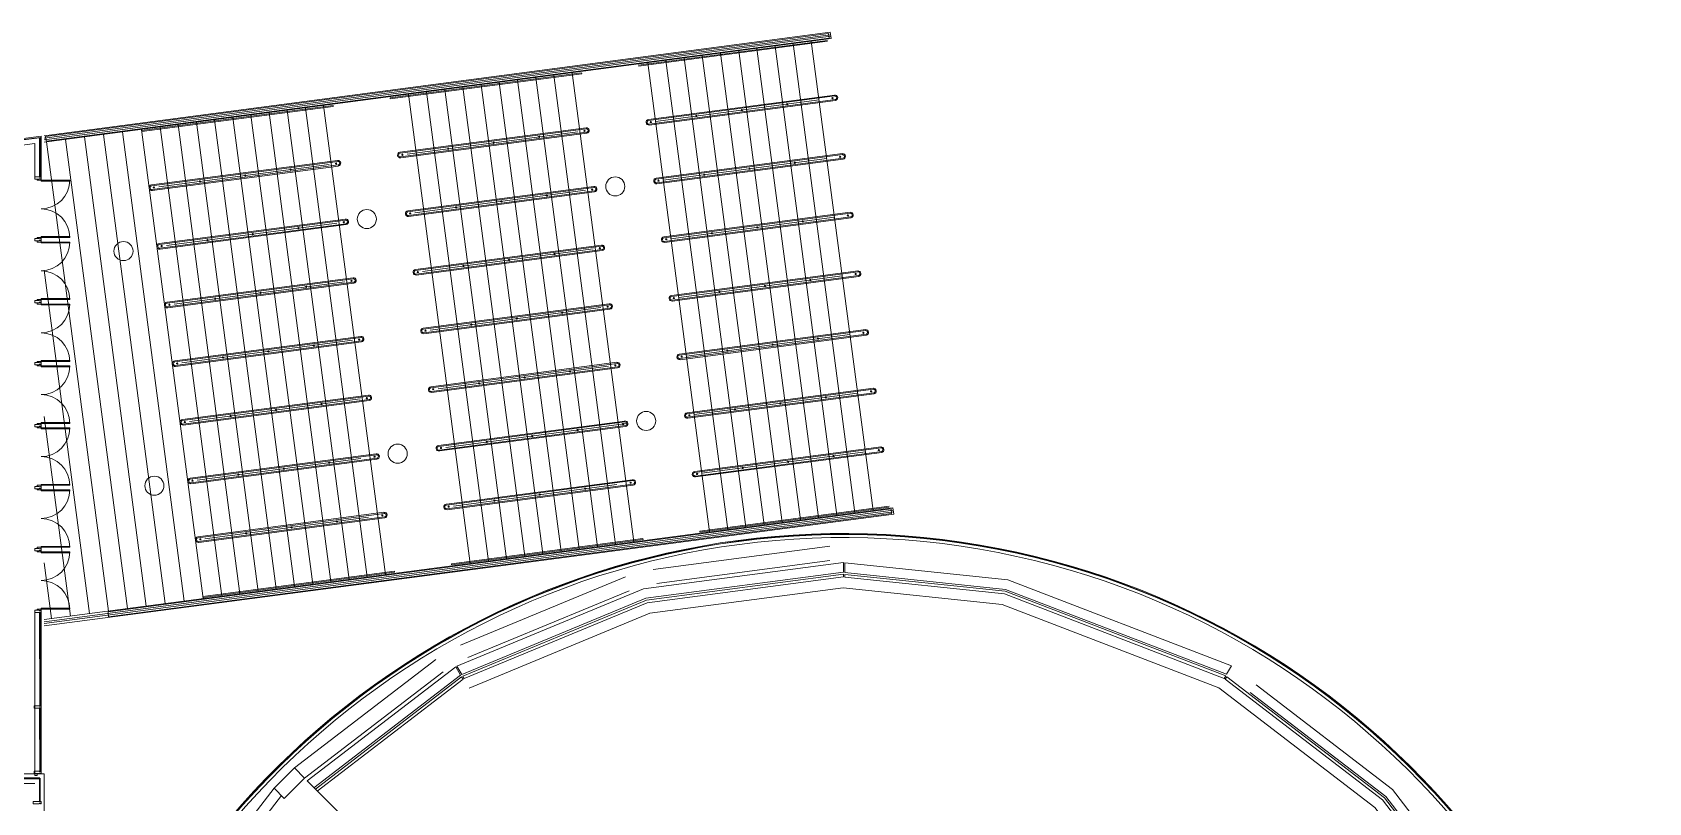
# Model space of a CAD drawing. Header units: inches. Extents: x 938 to 12482, y -17198 to -3672.
# Drawn here: x 10453 to 12482, y -5164 to -4198 of the extents above; entities that cross this region are included whole.
import ezdxf

# ---------------------------------------------------------------- set-up
doc = ezdxf.new("R2010")
doc.units = ezdxf.units.IN
doc.header["$MEASUREMENT"] = 0
doc.layers.add('Building', color=7, linetype='Continuous', true_color=0xffffff)

msp = doc.modelspace()

# ---------------------------------------------------------------- linework, layer by layer
at = {"layer": 'Building', "color": 18, "lineweight": 5, "true_color": 0x000000, "transparency": 33554687}
for points in [[(10467.7, -4327.4), (11454.3, -4197.5)], [(10467.7, -4335.5), (11455.4, -4205.4), (11454.3, -4197.5)], [(10470.1, -4334.1), (10469.3, -4328.2), (11452, -4198.8), (11452.8, -4204.8), (10470.1, -4334.1)], [(10467.7, -4330.4), (11454.7, -4200.5)], [(10467.7, -4332.4), (11455, -4202.5)], [(11213.6, -4238.8), (11450.8, -4207.6)], [(11213.8, -4240), (11450.9, -4208.8)], [(11439.7, -4806.6), (11362.2, -4217.7)], [(11462.5, -4803.6), (11385, -4214.7)], [(11485.3, -4800.6), (11407.8, -4211.7)], [(11508.1, -4797.6), (11430.6, -4208.7)], [(11302.9, -4824.6), (11225.3, -4235.7)], [(11325.7, -4821.6), (11248.1, -4232.7)], [(11348.5, -4818.6), (11270.9, -4229.7)], [(11371.3, -4815.6), (11293.7, -4226.7)], [(11394.1, -4812.6), (11316.6, -4223.7)], [(11416.9, -4809.6), (11339.4, -4220.7)], [(11142.3, -4248.2), (10901.8, -4279.8), (10902, -4281.1), (11142.4, -4249.4), (11142.3, -4248.2)], [(11116.5, -4849.2), (11038.9, -4260.3)], [(11139.3, -4846.2), (11061.8, -4257.3)], [(11162.1, -4843.2), (11084.6, -4254.2)], [(11184.9, -4840.2), (11107.4, -4251.2)], [(11207.7, -4837.2), (11130.2, -4248.2)], [(11002.5, -4864.2), (10924.9, -4275.3)], [(11025.3, -4861.2), (10947.7, -4272.3)], [(11048.1, -4858.2), (10970.5, -4269.3)], [(11070.9, -4855.2), (10993.3, -4266.3)], [(11093.7, -4852.2), (11016.1, -4263.3)], [(11226.1, -4307), (11460.1, -4276.2)], [(11226.3, -4308.2), (11460.3, -4277.4)], [(10830.4, -4289.2), (10590, -4320.9), (10590.2, -4322.1), (10830.6, -4290.5), (10830.4, -4289.2)], [(10827.5, -4887.2), (10749.9, -4298.3)], [(10850.3, -4884.2), (10772.7, -4295.3)], [(10873.1, -4881.2), (10795.5, -4292.3)], [(10895.9, -4878.2), (10818.3, -4289.3)], [(11226.9, -4312.7), (11460.9, -4281.9)], [(11227, -4313.9), (11461, -4283.1)], [(11235, -4309.3), (11440.3, -4282.3)], [(10667.3, -4908.3), (10589.8, -4319.4)], [(10690.6, -4905.2), (10613.1, -4316.3)], [(10713.4, -4902.2), (10635.9, -4313.3)], [(10736.2, -4899.2), (10658.7, -4310.3)], [(10759, -4896.2), (10681.5, -4307.3)], [(10781.9, -4893.2), (10704.3, -4304.3)], [(10804.7, -4890.2), (10727.1, -4301.3)], [(10914.3, -4348), (11147.8, -4317.3)], [(10914.5, -4349.3), (11148, -4318.5)], [(7847.2, -4680.5), (10455.8, -4337), (10455.8, -4378.7)], [(7847.7, -4672.3), (10463.7, -4327.9)], [(10438.4, -4332.5), (10462.5, -4329.4), (10462.5, -4379.2)], [(10438.4, -4333), (10462, -4329.9), (10462, -4379.2)], [(10463.8, -4327.9), (10463.8, -4384.2), (10499.7, -4384.2), (10499.7, -4383.1), (10463.8, -4383.1)], [(10548.3, -4924), (10470.8, -4335.1)], [(10572.1, -4920.8), (10494.6, -4331.9)], [(10595.9, -4917.7), (10518.4, -4328.8)], [(10619.7, -4914.6), (10542.2, -4325.7)], [(10643.5, -4911.4), (10566, -4322.5)], [(10915.1, -4353.7), (11148.6, -4323)], [(10915.2, -4355), (11148.7, -4324.2)], [(10923.2, -4350.4), (11137.4, -4322.2)], [(10602.5, -4389.1), (10836, -4358.3)], [(10602.7, -4390.3), (10836.2, -4359.6)], [(11235.8, -4380.6), (11469.8, -4349.8)], [(11236, -4381.8), (11470, -4351)], [(11236.6, -4386.3), (11470.6, -4355.5)], [(11236.7, -4387.5), (11470.7, -4356.7)], [(11244.7, -4382.9), (11450, -4355.9)], [(10463.8, -4378.7), (10463.8, -4381.7), (10463, -4381.7), (10463, -4381.2), (10461.5, -4381.2), (10461.5, -4381.7), (10455.8, -4381.7), (10455.8, -4378.7), (10461.5, -4378.7), (10461.5, -4379.2), (10463, -4379.2), (10463, -4378.7), (10463.8, -4378.7)], [(10463.8, -4381.7), (10463.8, -4383.1), (10458.9, -4383.1), (10458.9, -4381.7)], [(10603.2, -4394.8), (10836.7, -4364)], [(10603.4, -4396), (10836.9, -4365.3)], [(10611.4, -4391.4), (10825.5, -4363.2)], [(10924, -4421.6), (11157.5, -4390.9)], [(10924.2, -4422.9), (11157.7, -4392.1)], [(10924.8, -4427.3), (11158.3, -4396.6)], [(10924.9, -4428.6), (11158.4, -4397.8)], [(10932.9, -4424), (11147.1, -4395.8)], [(10612.2, -4462.7), (10845.7, -4432)], [(10612.4, -4463.9), (10845.8, -4433.2)], [(10612.9, -4468.4), (10846.4, -4437.7)], [(10613.1, -4469.6), (10846.6, -4438.9)], [(10621.1, -4465.1), (10835.2, -4436.9)], [(11245.5, -4454.2), (11479.5, -4423.4)], [(11245.7, -4455.4), (11479.7, -4424.6)], [(11246.3, -4459.9), (11480.3, -4429.1)], [(11246.4, -4461.1), (11480.4, -4430.3)], [(11254.4, -4456.6), (11459.6, -4429.5)], [(10463.8, -4456.4), (10463.8, -4459.4), (10463, -4459.4), (10463, -4458.9), (10461.5, -4458.9), (10461.5, -4459.4), (10455.8, -4459.4), (10455.8, -4456.4), (10461.5, -4456.4), (10461.5, -4456.9), (10463, -4456.9), (10463, -4456.4), (10463.8, -4456.4)], [(10458.9, -4456.4), (10458.9, -4455.1), (10463.8, -4455.1), (10463.8, -4456.4)], [(10463.8, -4459.4), (10463.8, -4460.8), (10458.9, -4460.8), (10458.9, -4459.4)], [(10463.8, -4453.9), (10499.7, -4453.9), (10499.7, -4455.1), (10463.8, -4455.1), (10463.8, -4453.9)], [(10463.8, -4461.9), (10499.7, -4461.9), (10499.7, -4460.8), (10463.8, -4460.8), (10463.8, -4461.9)], [(10933.7, -4495.3), (11167.2, -4464.5)], [(10933.9, -4496.5), (11167.4, -4465.8)], [(10934.5, -4501), (11168, -4470.2)], [(10934.6, -4502.2), (11168.1, -4471.5)], [(10942.6, -4497.6), (11156.7, -4469.4)], [(10524.6, -4927.1), (10467.8, -4496.1)], [(11255.2, -4527.8), (11489.2, -4497)], [(11255.4, -4529.1), (11489.4, -4498.3)], [(11256, -4533.5), (11490, -4502.7)], [(11256.1, -4534.8), (11490.1, -4504)], [(11264.1, -4530.2), (11469.3, -4503.2)], [(10621.9, -4536.3), (10855.4, -4505.6)], [(10622, -4537.5), (10855.5, -4506.8)], [(10622.6, -4542), (10856.1, -4511.3)], [(10622.8, -4543.2), (10856.3, -4512.5)], [(10630.8, -4538.7), (10844.9, -4510.5)], [(10463.8, -4534.2), (10463.8, -4537.2), (10463, -4537.2), (10463, -4536.7), (10461.5, -4536.7), (10461.5, -4537.2), (10455.8, -4537.2), (10455.8, -4534.2), (10461.5, -4534.2), (10461.5, -4534.7), (10463, -4534.7), (10463, -4534.2), (10463.8, -4534.2)], [(10458.9, -4534.2), (10458.9, -4532.8), (10463.8, -4532.8), (10463.8, -4534.2)], [(10463.8, -4537.2), (10463.8, -4538.6), (10458.9, -4538.6), (10458.9, -4537.2)], [(10463.8, -4531.7), (10499.7, -4531.7), (10499.7, -4532.8), (10463.8, -4532.8), (10463.8, -4531.7)], [(10463.8, -4539.7), (10499.7, -4539.7), (10499.7, -4538.6), (10463.8, -4538.6), (10463.8, -4539.7)], [(10943.4, -4568.9), (11176.9, -4538.1)], [(10943.6, -4570.1), (11177.1, -4539.4)], [(10944.1, -4574.6), (11177.7, -4543.8)], [(10952.3, -4571.2), (11166.4, -4543)], [(10944.3, -4575.8), (11177.8, -4545.1)], [(10631.6, -4609.9), (10865.1, -4579.2)], [(10631.7, -4611.2), (10865.2, -4580.4)], [(10632.3, -4615.6), (10865.8, -4584.9)], [(10640.5, -4612.3), (10854.6, -4584.1)], [(11264.9, -4601.4), (11498.9, -4570.6)], [(11265.1, -4602.7), (11499.1, -4571.9)], [(11265.6, -4607.1), (11499.6, -4576.3)], [(11265.8, -4608.4), (11499.8, -4577.6)], [(11273.8, -4603.8), (11479, -4576.8)], [(10632.5, -4616.9), (10866, -4586.1)], [(10463.8, -4611.9), (10463.8, -4614.9), (10463, -4614.9), (10463, -4614.4), (10461.5, -4614.4), (10461.5, -4614.9), (10455.8, -4614.9), (10455.8, -4611.9), (10461.5, -4611.9), (10461.5, -4612.4), (10463, -4612.4), (10463, -4611.9), (10463.8, -4611.9)], [(10458.9, -4611.9), (10458.9, -4610.6), (10463.8, -4610.6), (10463.8, -4611.9)], [(10463.8, -4614.9), (10463.8, -4616.3), (10458.9, -4616.3), (10458.9, -4614.9)], [(10463.8, -4609.4), (10499.7, -4609.4), (10499.7, -4610.6), (10463.8, -4610.6), (10463.8, -4609.4)], [(10463.8, -4617.4), (10499.7, -4617.4), (10499.7, -4616.3), (10463.8, -4616.3), (10463.8, -4617.4)], [(10953.1, -4642.5), (11186.6, -4611.7)], [(10953.3, -4643.7), (11186.8, -4613)], [(10953.8, -4648.2), (11187.3, -4617.4)], [(10954, -4649.4), (11187.5, -4618.7)], [(10962, -4644.8), (11176.1, -4616.7)], [(11274.6, -4675), (11508.6, -4644.2)], [(11274.8, -4676.3), (11508.7, -4645.5)], [(10641.3, -4683.5), (10874.8, -4652.8)], [(10641.4, -4684.8), (10874.9, -4654)], [(10642, -4689.2), (10875.5, -4658.5)], [(10642.2, -4690.5), (10875.7, -4659.7)], [(10650.1, -4685.9), (10864.3, -4657.7)], [(11275.3, -4680.7), (11509.3, -4649.9)], [(11275.5, -4682), (11509.5, -4651.2)], [(11283.5, -4677.4), (11488.7, -4650.4)], [(10500.8, -4930.2), (10467.8, -4679.9)], [(10962.8, -4716.1), (11196.3, -4685.4)], [(10463.8, -4689.7), (10463.8, -4692.7), (10463, -4692.7), (10463, -4692.2), (10461.5, -4692.2), (10461.5, -4692.7), (10455.8, -4692.7), (10455.8, -4689.7), (10461.5, -4689.7), (10461.5, -4690.2), (10463, -4690.2), (10463, -4689.7), (10463.8, -4689.7)], [(10458.9, -4689.7), (10458.9, -4688.3), (10463.8, -4688.3), (10463.8, -4689.7)], [(10463.8, -4692.7), (10463.8, -4694.1), (10458.9, -4694.1), (10458.9, -4692.7)], [(10463.8, -4687.2), (10499.7, -4687.2), (10499.7, -4688.3), (10463.8, -4688.3), (10463.8, -4687.2)], [(10463.8, -4695.2), (10499.7, -4695.2), (10499.7, -4694.1), (10463.8, -4694.1), (10463.8, -4695.2)], [(10962.9, -4717.3), (11196.4, -4686.6)], [(10963.5, -4721.8), (11197, -4691.1)], [(10963.7, -4723), (11197.2, -4692.3)], [(10971.7, -4718.5), (11198.8, -4688.6)], [(10651, -4757.2), (10884.4, -4726.4)], [(11284.3, -4748.7), (11518.3, -4717.9)], [(11284.4, -4749.9), (11518.4, -4719.1)], [(11285, -4754.4), (11519, -4723.6)], [(11285.2, -4755.6), (11519.2, -4724.8)], [(11293.2, -4751), (11498.4, -4724)], [(10651.1, -4758.4), (10884.6, -4727.7)], [(10651.7, -4762.9), (10885.2, -4732.1)], [(10651.9, -4764.1), (10885.4, -4733.4)], [(10659.8, -4759.5), (10865.1, -4732.5)], [(10463.8, -4767.4), (10463.8, -4770.4), (10463, -4770.4), (10463, -4769.9), (10461.5, -4769.9), (10461.5, -4770.4), (10455.8, -4770.4), (10455.8, -4767.4), (10461.5, -4767.4), (10461.5, -4767.9), (10463, -4767.9), (10463, -4767.4), (10463.8, -4767.4)], [(10458.9, -4767.4), (10458.9, -4766.1), (10463.8, -4766.1), (10463.8, -4767.4)], [(10463.8, -4764.9), (10499.7, -4764.9), (10499.7, -4766.1), (10463.8, -4766.1), (10463.8, -4764.9)], [(10972.5, -4789.7), (11206, -4759)], [(10972.6, -4791), (11206.1, -4760.2)], [(10973.2, -4795.4), (11206.7, -4764.7)], [(10973.4, -4796.7), (11206.9, -4765.9)], [(10981.4, -4792.1), (11186.6, -4765.1)], [(10463.8, -4770.4), (10463.8, -4771.8), (10458.9, -4771.8), (10458.9, -4770.4)], [(10463.8, -4772.9), (10499.7, -4772.9), (10499.7, -4771.8), (10463.8, -4771.8), (10463.8, -4772.9)], [(10467.8, -4942.6), (11534, -4802.3), (11532.9, -4794.3), (10467.8, -4934.6)], [(10467.8, -4939.6), (11533.6, -4799.3), (11533.3, -4797.3), (10467.8, -4937.6)], [(10548.6, -4931), (10547.9, -4925), (11530.6, -4795.7), (11531.4, -4801.6), (10548.6, -4931)], [(10660.6, -4830.8), (10894.1, -4800)], [(10660.8, -4832), (10894.3, -4801.3)], [(10661.4, -4836.5), (10894.9, -4805.7)], [(10661.6, -4837.7), (10895.1, -4807)], [(10669.5, -4833.1), (10874.8, -4806.1)], [(11528.1, -4792.2), (11290.6, -4823.5), (11290.8, -4824.7), (11528.2, -4793.5)], [(10461.5, -4848.2), (10455.8, -4848.2), (10455.8, -4845.2), (10461.5, -4845.2), (10461.5, -4845.7), (10463, -4845.7), (10463, -4845.2), (10463.8, -4845.2), (10463.8, -4848.2), (10463, -4848.2), (10463, -4847.7), (10461.5, -4847.7), (10461.5, -4848.2)], [(10458.9, -4845.2), (10458.9, -4843.8), (10463.8, -4843.8), (10463.8, -4845.2)], [(10458.9, -4848.2), (10458.9, -4849.6), (10463.8, -4849.6), (10463.8, -4848.2)], [(10463.8, -4842.7), (10499.7, -4842.7), (10499.7, -4843.8), (10463.8, -4843.8), (10463.8, -4842.7)], [(10979, -4865.8), (11219.4, -4834.1), (11219.2, -4832.9), (10978.8, -4864.5), (10979, -4865.8)], [(11453.8, -4842.4), (11231.9, -4871.6)], [(10463.8, -4850.7), (10499.7, -4850.7), (10499.7, -4849.6), (10463.8, -4849.6), (10463.8, -4850.7)], [(10477, -4933.4), (10467.8, -4863.4)], [(11470.9, -4875.1), (11470.9, -4863), (11219.8, -4896.1), (10985.8, -4993), (10991.9, -5003.5), (11223, -4907.8), (11470.9, -4875.1)], [(11453.8, -4860.6), (11236.6, -4889.2)], [(11951.9, -5003.2), (11958, -4992.7), (11677.2, -4884.9), (11472.7, -4863.4), (11472.7, -4875.5), (11674.4, -4896.7), (11951.9, -5003.2)], [(10667.1, -4906.8), (10907.6, -4875.2), (10907.4, -4873.9), (10667, -4905.6), (10667.1, -4906.8)], [(11197.2, -4881), (10990.4, -4966.6)], [(11470.9, -4877.6), (11223.6, -4910.2), (10993.1, -5005.6), (10994.9, -5008.6), (11224.5, -4913.5), (11470.9, -4881.1), (11470.9, -4877.6)], [(11948.9, -5008.4), (11950.7, -5005.4), (11673.8, -4899.1), (11472.7, -4877.9), (11472.7, -4881.4), (11673, -4902.5), (11948.9, -5008.4)], [(11201.8, -4898.5), (10999.5, -4982.3)], [(12412.7, -5829.1), (12381.6, -5592.7), (12287.5, -5365.5), (12137.8, -5170.4), (11942, -5020.2), (11670.1, -4915.7), (11470.5, -4894.7), (11228, -4926.6), (11001.1, -5020.6)], [(10455.3, -5127.9), (10455.3, -5124.9), (10461.5, -5124.9), (10461.5, -5125.4), (10463, -5125.4), (10463, -5124.9), (10463.8, -5124.9), (10463.8, -4925.9), (10463, -4925.9)], [(10463, -4925.9), (10463, -4925.4), (10461.5, -4925.4), (10461.5, -4925.9), (10455.8, -4925.9), (10455.8, -4922.9), (10461.5, -4922.9), (10461.5, -4923.4), (10463, -4923.4), (10463, -4922.9), (10463.8, -4922.9), (10463.8, -4925.9)], [(10455.8, -5126.4), (10455.8, -4925.9)], [(10458.9, -4922.9), (10458.9, -4921.6), (10463.8, -4921.6), (10463.8, -4922.9)], [(10462, -4925.4), (10462.1, -5043.4)], [(10462.5, -4925.4), (10462.6, -5043.4)], [(10463.8, -4920.4), (10499.7, -4920.4), (10499.7, -4921.6), (10463.8, -4921.6), (10463.8, -4920.4)], [(10959.2, -4984.6), (10781.7, -5120.8)], [(10968.3, -5000.4), (10794.5, -5133.7)], [(11075.8, -5415), (11319.9, -5274.1), (11591.8, -5267), (11589.3, -5279.1), (11323.2, -5286), (11084.6, -5423.8), (10797.7, -5137.1), (10984.4, -4993.9), (10990.4, -5004.4), (10806.3, -5145.7)], [(10808.1, -5147.4), (10991.7, -5006.5), (10993.4, -5009.6), (10810.5, -5149.9)], [(12298.7, -5358), (12301.7, -5356.3), (12149.9, -5158.4), (11952, -5006.5), (11950.2, -5009.5), (12147.4, -5160.8), (12298.7, -5358)], [(11988.8, -5016.5), (12160.2, -5148), (12314.4, -5349), (12303.9, -5355), (12151.6, -5156.6), (11981.5, -5026)], [(10463, -5045.9), (10463, -5045.4), (10461.5, -5045.4), (10461.5, -5045.9), (10455.3, -5045.9), (10455.3, -5042.9), (10461.5, -5042.9), (10461.5, -5043.4), (10463, -5043.4), (10463, -5042.9), (10463.8, -5042.9), (10463.8, -5045.9), (10463, -5045.9)], [(10462, -5045.4), (10462.1, -5125.4)], [(10462.5, -5045.4), (10462.6, -5125.4)], [(10467.8, -5595.2), (10467.8, -5128.4), (10397.3, -5128.4), (10397.3, -5132.4)], [(10458.8, -5127.9), (10458.8, -5130.4), (10455.8, -5130.4), (10455.8, -5124.9)], [(10455.8, -5127.9), (10461.5, -5127.9), (10461.5, -5127.4), (10463, -5127.4), (10463, -5127.9), (10463.8, -5127.9), (10463.8, -5124.9)], [(10768.9, -5159), (10756.2, -5146.3), (10781.7, -5120.8), (10794.4, -5133.6), (10768.9, -5159)], [(10440.8, -5134.4), (10461.4, -5134.4), (10462.4, -5133.4), (10440.8, -5133.4)], [(10441.3, -5140.4), (10455.8, -5140.4)], [(10461.8, -5163.4), (10461.8, -5134.8), (10462.8, -5133.8), (10462.8, -5163.4)], [(10626.7, -5327.7), (10620, -5323.8), (10756.2, -5146.3), (10762.6, -5152.7)], [(10453.8, -5165.9), (10461.5, -5165.9), (10461.5, -5165.4), (10463, -5165.4), (10463, -5165.9), (10463.8, -5165.9), (10463.8, -5162.9), (10463, -5162.9), (10463, -5163.4), (10461.5, -5163.4), (10461.5, -5162.9), (10453.8, -5162.9), (10453.8, -5165.9)], [(10765.5, -5155.6), (10631.3, -5330.4)]]:
    msp.add_lwpolyline(points, dxfattribs=at).dxf.unprotected_set("ltscale", 0)
for centre, radius in [((11457.1, -4280.1), 0.75), ((11343.4, -4295.1), 0.75), ((11400.4, -4287.6), 0.75), ((11145.8, -4321.1), 0.75), ((11229.1, -4310.1), 0.75), ((11286.3, -4302.6), 0.75), ((11031.8, -4336.1), 0.75), ((11088.8, -4328.6), 0.75), ((10834, -4362.1), 0.75), ((10917.3, -4351.2), 0.75), ((10974.8, -4343.6), 0.75), ((11410, -4361.2), 0.75), ((11466.8, -4353.7), 0.75), ((10720, -4377.1), 0.75), ((10777, -4369.6), 0.75), ((11184.5, -4390.9), 12), ((11296, -4376.2), 0.75), ((11353, -4368.7), 0.75), ((10605.4, -4392.2), 0.75), ((10663, -4384.6), 0.75), ((11098.5, -4402.2), 0.75), ((11155.5, -4394.7), 0.75), ((11238.8, -4383.7), 0.75), ((10872.7, -4431.9), 12), ((10984.5, -4417.2), 0.75), ((11041.5, -4409.7), 0.75), ((10786.7, -4443.3), 0.75), ((10843.7, -4435.7), 0.75), ((10927, -4424.8), 0.75), ((11362.7, -4442.3), 0.75), ((11419.7, -4434.8), 0.75), ((11476.5, -4427.3), 0.75), ((10567.2, -4472.1), 12), ((10672.6, -4458.3), 0.75), ((10729.7, -4450.8), 0.75), ((11248.5, -4457.3), 0.75), ((11305.7, -4449.8), 0.75), ((10615.1, -4465.8), 0.75), ((11051.2, -4483.3), 0.75), ((11108.2, -4475.8), 0.75), ((11165.2, -4468.3), 0.75), ((10936.6, -4498.4), 0.75), ((10994.1, -4490.8), 0.75), ((11486.2, -4500.9), 0.75), ((10739.4, -4524.4), 0.75), ((10796.4, -4516.9), 0.75), ((10853.4, -4509.4), 0.75), ((11315.4, -4523.4), 0.75), ((11372.4, -4515.9), 0.75), ((11429.4, -4508.4), 0.75), ((10624.8, -4539.5), 0.75), ((10682.3, -4531.9), 0.75), ((11174.9, -4541.9), 0.75), ((11258.1, -4531), 0.75), ((11003.8, -4564.4), 0.75), ((11060.9, -4556.9), 0.75), ((11117.9, -4549.4), 0.75), ((10863.1, -4583), 0.75), ((10946.3, -4572), 0.75), ((11439.1, -4582), 0.75), ((11495.9, -4574.6), 0.75), ((10692, -4605.5), 0.75), ((10749, -4598), 0.75), ((10806, -4590.5), 0.75), ((11267.8, -4604.6), 0.75), ((11325.1, -4597), 0.75), ((11382.1, -4589.5), 0.75), ((10634.5, -4613.1), 0.75), ((11127.6, -4623), 0.75), ((11184.6, -4615.5), 0.75), ((10956, -4645.6), 0.75), ((11013.5, -4638.1), 0.75), ((11070.5, -4630.6), 0.75), ((10815.7, -4664.1), 0.75), ((10872.7, -4656.6), 0.75), ((11391.8, -4663.1), 0.75), ((11448.8, -4655.6), 0.75), ((11505.6, -4648.2), 0.75), ((10644.2, -4686.7), 0.75), ((10701.7, -4679.1), 0.75), ((10758.7, -4671.6), 0.75), ((11223.3, -4685.3), 12), ((11277.5, -4678.2), 0.75), ((11334.8, -4670.7), 0.75), ((11080.2, -4704.2), 0.75), ((11137.2, -4696.7), 0.75), ((11194.3, -4689.2), 0.75), ((10911.4, -4726.4), 12), ((10965.7, -4719.2), 0.75), ((11023.2, -4711.7), 0.75), ((11515.3, -4721.8), 0.75), ((10768.4, -4745.2), 0.75), ((10825.4, -4737.7), 0.75), ((10882.4, -4730.2), 0.75), ((11344.5, -4744.3), 0.75), ((11401.5, -4736.8), 0.75), ((11458.5, -4729.3), 0.75), ((10606, -4766.6), 12), ((10653.9, -4760.3), 0.75), ((10711.4, -4752.7), 0.75), ((11203.9, -4762.8), 0.75), ((11287.2, -4751.8), 0.75), ((11032.9, -4785.3), 0.75), ((11089.9, -4777.8), 0.75), ((11146.9, -4770.3), 0.75), ((10892.1, -4803.8), 0.75), ((10975.4, -4792.9), 0.75), ((10721.1, -4826.3), 0.75), ((10778.1, -4818.8), 0.75), ((10835.1, -4811.3), 0.75), ((10663.6, -4833.9), 0.75)]:
    msp.add_circle(centre, radius, dxfattribs=at).dxf.unprotected_set("ltscale", 0)
for centre, radius, start, end in [((11460.2, -4279.7), 3.5, -82.5001, 97.4999), ((11460.2, -4279.7), 2.25, -82.5001, 97.4999), ((11148.3, -4320.8), 3.5, -82.5001, 97.4999), ((11148.3, -4320.8), 2.25, -82.5001, 97.4999), ((11226.6, -4310.4), 3.5, 97.5, -82.5), ((11226.6, -4310.4), 2.25, 97.5, -82.5), ((10836.4, -4361.8), 3.5, -82.5001, 97.4999), ((10836.4, -4361.8), 2.25, -82.5001, 97.4999), ((10914.8, -4351.5), 3.5, 97.5, -82.5), ((10914.8, -4351.5), 2.25, 97.5, -82.5), ((11469.9, -4353.3), 3.5, -82.5001, 97.4999), ((11469.9, -4353.3), 2.25, -82.5001, 97.4999), ((11236.3, -4384.1), 3.5, 97.5, -82.5), ((11236.3, -4384.1), 2.25, 97.5, -82.5), ((10463.8, -4383.1), 36, -90, 0), ((10603, -4392.5), 3.5, 97.5, -82.5), ((10603, -4392.5), 2.25, 97.5, -82.5), ((11158, -4394.4), 3.5, -82.5001, 97.4999), ((11158, -4394.4), 2.25, -82.5001, 97.4999), ((10463.8, -4455.1), 36, 0, 90), ((10924.5, -4425.1), 3.5, 97.5, -82.5), ((10846.1, -4435.4), 3.5, -82.5001, 97.4999), ((10846.1, -4435.4), 2.25, -82.5001, 97.4999), ((10924.5, -4425.1), 2.25, 97.5, -82.5), ((11479.6, -4426.9), 3.5, -82.5001, 97.4999), ((11479.6, -4426.9), 2.25, -82.5001, 97.4999), ((10463.8, -4460.8), 36, -90, 0), ((10612.6, -4466.2), 3.5, 97.5, -82.5), ((11246, -4457.7), 3.5, 97.5, -82.5), ((11246, -4457.7), 2.25, 97.5, -82.5), ((10612.6, -4466.2), 2.25, 97.5, -82.5), ((11167.7, -4468), 3.5, -82.5001, 97.4999), ((11167.7, -4468), 2.25, -82.5001, 97.4999), ((10463.8, -4532.8), 36, 0, 90), ((10934.2, -4498.7), 3.5, 97.5, -82.5), ((10934.2, -4498.7), 2.25, 97.5, -82.5), ((11489.3, -4500.5), 3.5, -82.5001, 97.4999), ((11489.3, -4500.5), 2.25, -82.5001, 97.4999), ((10855.8, -4509), 3.5, -82.5001, 97.4999), ((10855.8, -4509), 2.25, -82.5001, 97.4999), ((10463.8, -4538.6), 36, -90, 0), ((10622.3, -4539.8), 3.5, 97.5, -82.5), ((10622.3, -4539.8), 2.25, 97.5, -82.5), ((11177.4, -4541.6), 3.5, -82.5001, 97.4999), ((11177.4, -4541.6), 2.25, -82.5001, 97.4999), ((11255.7, -4531.3), 3.5, 97.5, -82.5), ((11255.7, -4531.3), 2.25, 97.5, -82.5), ((10463.8, -4610.6), 36, 0, 90), ((10865.5, -4582.7), 3.5, -82.5001, 97.4999), ((10865.5, -4582.7), 2.25, -82.5001, 97.4999), ((10943.9, -4572.3), 3.5, 97.5, -82.5), ((10943.9, -4572.3), 2.25, 97.5, -82.5), ((11499, -4574.2), 3.5, -82.5001, 97.4999), ((11499, -4574.2), 2.25, -82.5001, 97.4999), ((11265.4, -4604.9), 3.5, 97.5, -82.5), ((11265.4, -4604.9), 2.25, 97.5, -82.5), ((10463.8, -4616.3), 36, -90, 0), ((10632, -4613.4), 3.5, 97.5, -82.5), ((10632, -4613.4), 2.25, 97.5, -82.5), ((11187, -4615.2), 3.5, -82.5001, 97.4999), ((11187, -4615.2), 2.25, -82.5001, 97.4999), ((10953.5, -4646), 3.5, 97.5, -82.5), ((10953.5, -4646), 2.25, 97.5, -82.5), ((11508.6, -4647.8), 3.5, -82.5001, 97.4999), ((11508.6, -4647.8), 2.25, -82.5001, 97.4999), ((10463.8, -4688.3), 36, 0, 90), ((10875.2, -4656.3), 3.5, -82.5001, 97.4999), ((10875.2, -4656.3), 2.25, -82.5001, 97.4999), ((10641.7, -4687), 3.5, 97.5, -82.5), ((10641.7, -4687), 2.25, 97.5, -82.5), ((11196.7, -4688.8), 3.5, -82.5001, 97.4999), ((11275, -4678.5), 3.5, 97.5, -82.5), ((11275, -4678.5), 2.25, 97.5, -82.5), ((10463.8, -4694.1), 36, -90, 0), ((11196.7, -4688.8), 2.25, -82.5001, 97.4999), ((10884.9, -4729.9), 3.5, -82.5001, 97.4999), ((10963.2, -4719.6), 3.5, 97.5, -82.5), ((10963.2, -4719.6), 2.25, 97.5, -82.5), ((11518.3, -4721.4), 3.5, -82.5001, 97.4999), ((11518.3, -4721.4), 2.25, -82.5001, 97.4999), ((10463.8, -4766.1), 36, 0, 90), ((10884.9, -4729.9), 2.25, -82.5001, 97.4999), ((10651.4, -4760.6), 3.5, 97.5, -82.5), ((10651.4, -4760.6), 2.25, 97.5, -82.5), ((11206.4, -4762.4), 3.5, -82.5001, 97.4999), ((11206.4, -4762.4), 2.25, -82.5001, 97.4999), ((11284.7, -4752.1), 3.5, 97.5, -82.5), ((11284.7, -4752.1), 2.25, 97.5, -82.5), ((10463.8, -4771.8), 36, -90, 0), ((10463.8, -4843.8), 36, 0, 90), ((10894.6, -4803.5), 3.5, -82.5001, 97.4999), ((10894.6, -4803.5), 2.25, -82.5001, 97.4999), ((10972.9, -4793.2), 3.5, 97.5, -82.5), ((10972.9, -4793.2), 2.25, 97.5, -82.5), ((11471.8, -5836.4), 1009.8, 0.0001, 165.9441), ((11471.8, -5836.4), 1008.9, 0.0001, 165.9316), ((11471.8, -5836.4), 1008.7, 0.0001, 165.929), ((11471.8, -5836.4), 1008.5, 0.0001, 165.9108), ((11471.8, -5836.4), 1004.7, 0.0001, 165.8718), ((10661.1, -4834.2), 3.5, 97.5, -82.5), ((10661.1, -4834.2), 2.25, 97.5, -82.5), ((10463.8, -4849.6), 36, -90, 0), ((10463.8, -4921.6), 36, 0, 90)]:
    msp.add_arc(centre, radius, start, end, dxfattribs=at).dxf.unprotected_set("ltscale", 0)

doc.saveas('drawing.dxf')
